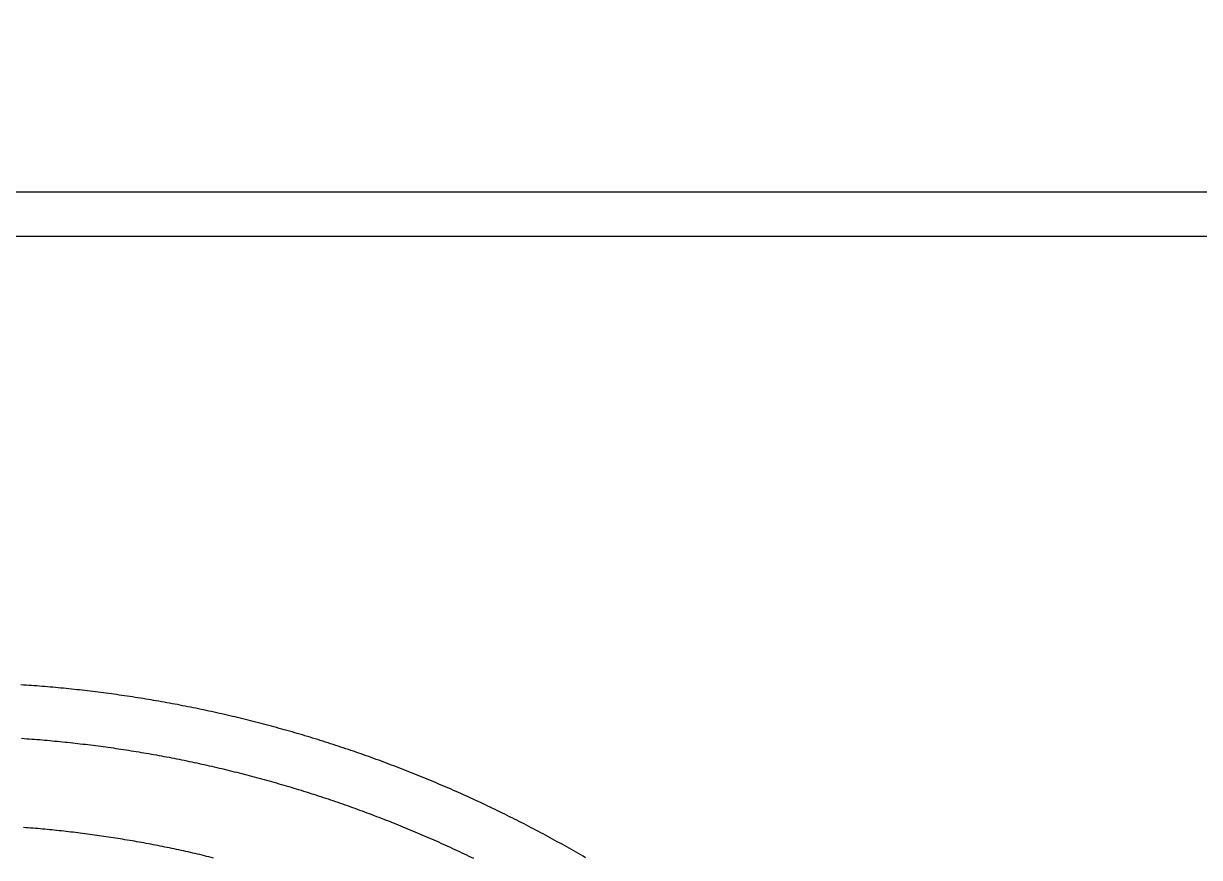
# Model space of a CAD drawing. Header units: inches. Extents: x -43479 to 56521, y -44741 to 59530.
# Drawn here: x 23238 to 25887, y 41643 to 43520 of the extents above; entities that cross this region are included whole.
import ezdxf

# ---------------------------------------------------------------- set-up
doc = ezdxf.new("R2010")
doc.units = ezdxf.units.IN
doc.header["$MEASUREMENT"] = 0

# ---------------------------------------------------------------- blocks, each defined once
blk = doc.blocks.new('kanishk_spiralEditV1')
for points in [[(4253.7, -1042.6), (4248.5, -1045.7), (4243.2, -1048.7), (4238, -1051.8), (4232.7, -1054.8), (4227.5, -1057.8), (4222.2, -1060.8), (4216.9, -1063.8), (4211.6, -1066.8), (4206.3, -1069.8), (4201, -1072.7), (4195.7, -1075.7), (4190.4, -1078.6), (4185.1, -1081.5), (4179.8, -1084.4), (4174.4, -1087.3), (4169.1, -1090.2), (4163.8, -1093.1), (4158.4, -1096), (4153.1, -1098.8), (4147.7, -1101.7), (4142.3, -1104.5), (4137, -1107.3), (4131.6, -1110.1), (4126.2, -1112.9), (4120.8, -1115.7), (4115.4, -1118.5), (4110.1, -1121.3), (4104.6, -1124), (4099.2, -1126.8), (4093.8, -1129.5), (4088.4, -1132.2), (4083, -1134.9), (4077.6, -1137.6), (4072.1, -1140.3), (4066.7, -1143), (4061.2, -1145.6), (4055.8, -1148.3), (4050.3, -1150.9), (4044.9, -1153.6), (4039.4, -1156.2), (4033.9, -1158.8), (4028.4, -1161.4), (4023, -1164), (4017.5, -1166.5), (4012, -1169.1), (4006.5, -1171.6), (4001, -1174.2), (3995.5, -1176.7), (3989.9, -1179.2), (3984.4, -1181.7), (3978.9, -1184.2), (3973.4, -1186.7), (3967.8, -1189.1), (3962.3, -1191.6), (3956.8, -1194), (3951.2, -1196.5), (3945.7, -1198.9), (3940.1, -1201.3), (3934.5, -1203.7), (3929, -1206.1), (3923.4, -1208.4), (3917.8, -1210.8), (3912.2, -1213.1), (3906.6, -1215.5), (3901.1, -1217.8), (3895.5, -1220.1), (3889.9, -1222.4), (3884.3, -1224.7), (3878.6, -1227), (3873, -1229.2), (3867.4, -1231.5), (3861.8, -1233.7), (3856.2, -1236), (3850.5, -1238.2), (3844.9, -1240.4), (3839.2, -1242.6), (3833.6, -1244.8), (3827.9, -1246.9), (3822.3, -1249.1), (3816.6, -1251.2), (3811, -1253.4), (3805.3, -1255.5), (3799.6, -1257.6), (3794, -1259.7), (3788.3, -1261.8), (3782.6, -1263.9), (3776.9, -1265.9), (3771.2, -1268), (3765.5, -1270), (3759.8, -1272), (3754.1, -1274.1), (3748.4, -1276.1), (3742.7, -1278.1), (3737, -1280), (3731.2, -1282), (3725.5, -1284), (3719.8, -1285.9), (3714.1, -1287.8), (3708.3, -1289.7), (3702.6, -1291.7), (3696.8, -1293.5), (3691.1, -1295.4), (3685.3, -1297.3), (3679.6, -1299.2), (3673.8, -1301), (3668.1, -1302.8), (3662.3, -1304.7), (3656.5, -1306.5), (3650.8, -1308.3), (3645, -1310), (3639.2, -1311.8), (3633.4, -1313.6), (3627.6, -1315.3), (3621.8, -1317.1), (3616.1, -1318.8), (3610.3, -1320.5), (3604.5, -1322.2), (3598.7, -1323.9), (3592.8, -1325.6), (3587, -1327.2), (3581.2, -1328.9), (3575.4, -1330.5), (3569.6, -1332.1), (3563.8, -1333.7), (3557.9, -1335.3), (3552.1, -1336.9), (3546.3, -1338.5), (3540.4, -1340.1), (3534.6, -1341.6), (3528.8, -1343.2), (3522.9, -1344.7), (3517.1, -1346.2), (3511.2, -1347.7), (3505.4, -1349.2), (3499.5, -1350.7), (3493.6, -1352.2), (3487.8, -1353.6), (3481.9, -1355), (3476.1, -1356.5), (3470.2, -1357.9), (3464.3, -1359.3), (3458.4, -1360.7), (3452.6, -1362.1), (3446.7, -1363.4), (3440.8, -1364.8), (3434.9, -1366.1), (3429, -1367.5), (3423.1, -1368.8), (3417.2, -1370.1), (3411.3, -1371.4), (3405.4, -1372.7), (3399.5, -1373.9), (3393.6, -1375.2), (3387.7, -1376.4), (3381.8, -1377.7), (3375.9, -1378.9), (3370, -1380.1), (3364.1, -1381.3), (3358.2, -1382.5), (3352.2, -1383.6), (3346.3, -1384.8), (3340.4, -1385.9), (3334.5, -1387.1), (3328.5, -1388.2), (3322.6, -1389.3), (3316.7, -1390.4), (3310.7, -1391.5), (3304.8, -1392.5), (3298.9, -1393.6), (3292.9, -1394.6), (3287, -1395.7), (3281, -1396.7), (3275.1, -1397.7), (3269.1, -1398.7), (3263.2, -1399.7), (3257.2, -1400.6), (3251.3, -1401.6), (3245.3, -1402.5), (3239.4, -1403.5), (3233.4, -1404.4), (3227.4, -1405.3), (3221.5, -1406.2), (3215.5, -1407.1), (3209.5, -1407.9), (3203.6, -1408.8), (3197.6, -1409.6), (3191.6, -1410.5), (3185.7, -1411.3), (3179.7, -1412.1), (3173.7, -1412.9), (3167.7, -1413.7), (3161.8, -1414.4), (3155.8, -1415.2), (3149.8, -1415.9), (3143.8, -1416.7), (3137.8, -1417.4), (3131.8, -1418.1), (3125.9, -1418.8), (3119.9, -1419.5), (3113.9, -1420.1), (3107.9, -1420.8), (3101.9, -1421.4), (3095.9, -1422.1), (3089.9, -1422.7), (3083.9, -1423.3), (3077.9, -1423.9), (3071.9, -1424.5), (3065.9, -1425), (3059.9, -1425.6), (3053.9, -1426.1), (3047.9, -1426.6), (3041.9, -1427.2), (3035.9, -1427.7), (3029.9, -1428.2), (3023.9, -1428.6), (3017.9, -1429.1), (3011.9, -1429.6), (3005.9, -1430), (2999.9, -1430.4), (2993.9, -1430.8), (2987.9, -1431.3), (2981.9, -1431.6)], [(3416, -1041.8), (3410.8, -1043.1), (3405.6, -1044.3), (3400.4, -1045.6), (3395.2, -1046.9), (3390, -1048.1), (3384.7, -1049.4), (3379.5, -1050.6), (3374.3, -1051.8), (3369, -1053), (3363.8, -1054.2), (3358.6, -1055.4), (3353.3, -1056.5), (3348.1, -1057.7), (3342.9, -1058.9), (3337.6, -1060), (3332.4, -1061.1), (3327.1, -1062.2), (3321.9, -1063.3), (3316.6, -1064.4), (3311.4, -1065.5), (3306.1, -1066.6), (3300.8, -1067.6), (3295.6, -1068.7), (3290.3, -1069.7), (3285, -1070.8), (3279.8, -1071.8), (3274.5, -1072.8), (3269.2, -1073.8), (3264, -1074.8), (3258.7, -1075.7), (3253.4, -1076.7), (3248.1, -1077.6), (3242.9, -1078.6), (3237.6, -1079.5), (3232.3, -1080.4), (3227, -1081.3), (3221.7, -1082.2), (3216.4, -1083.1), (3211.1, -1084), (3205.9, -1084.8), (3200.6, -1085.7), (3195.3, -1086.5), (3190, -1087.4), (3184.7, -1088.2), (3179.4, -1089), (3174.1, -1089.8), (3168.8, -1090.6), (3163.5, -1091.3), (3158.2, -1092.1), (3152.9, -1092.8), (3147.5, -1093.6), (3142.2, -1094.3), (3136.9, -1095), (3131.6, -1095.7), (3126.3, -1096.4), (3121, -1097.1), (3115.7, -1097.8), (3110.4, -1098.4), (3105, -1099.1), (3099.7, -1099.7), (3094.4, -1100.3), (3089.1, -1101), (3083.8, -1101.6), (3078.4, -1102.2), (3073.1, -1102.7), (3067.8, -1103.3), (3062.5, -1103.9), (3057.1, -1104.4), (3051.8, -1105), (3046.5, -1105.5), (3041.2, -1106), (3035.8, -1106.5), (3030.5, -1107), (3025.2, -1107.5), (3019.8, -1107.9), (3014.5, -1108.4), (3009.2, -1108.9), (3003.8, -1109.3), (2998.5, -1109.7), (2993.2, -1110.1), (2987.8, -1110.5)], [(2983.6, -1311.3), (2989.4, -1310.9), (2995.1, -1310.5), (3000.9, -1310.1), (3006.6, -1309.6), (3012.4, -1309.2), (3018.1, -1308.7), (3023.9, -1308.3), (3029.6, -1307.8), (3035.4, -1307.3), (3041.1, -1306.8), (3046.9, -1306.3), (3052.6, -1305.8), (3058.4, -1305.2), (3064.1, -1304.7), (3069.9, -1304.1), (3075.6, -1303.5), (3081.4, -1302.9), (3087.1, -1302.3), (3092.9, -1301.7), (3098.6, -1301.1), (3104.3, -1300.5), (3110.1, -1299.8), (3115.8, -1299.2), (3121.5, -1298.5), (3127.3, -1297.8), (3133, -1297.1), (3138.7, -1296.4), (3144.5, -1295.7), (3150.2, -1295), (3155.9, -1294.2), (3161.7, -1293.5), (3167.4, -1292.7), (3173.1, -1291.9), (3178.8, -1291.1), (3184.6, -1290.3), (3190.3, -1289.5), (3196, -1288.7), (3201.7, -1287.8), (3207.4, -1287), (3213.1, -1286.1), (3218.8, -1285.2), (3224.6, -1284.3), (3230.3, -1283.4), (3236, -1282.5), (3241.7, -1281.6), (3247.4, -1280.7), (3253.1, -1279.7), (3258.8, -1278.8), (3264.5, -1277.8), (3270.2, -1276.8), (3275.9, -1275.8), (3281.6, -1274.8), (3287.3, -1273.8), (3292.9, -1272.7), (3298.6, -1271.7), (3304.3, -1270.6), (3310, -1269.6), (3315.7, -1268.5), (3321.4, -1267.4), (3327, -1266.3), (3332.7, -1265.2), (3338.4, -1264.1), (3344.1, -1262.9), (3349.7, -1261.8), (3355.4, -1260.6), (3361.1, -1259.4), (3366.7, -1258.2), (3372.4, -1257), (3378, -1255.8), (3383.7, -1254.6), (3389.3, -1253.4), (3395, -1252.1), (3400.6, -1250.9), (3406.3, -1249.6), (3411.9, -1248.3), (3417.6, -1247), (3423.2, -1245.7), (3428.8, -1244.4), (3434.5, -1243.1), (3440.1, -1241.7), (3445.7, -1240.4), (3451.3, -1239), (3457, -1237.6), (3462.6, -1236.2), (3468.2, -1234.8), (3473.8, -1233.4), (3479.4, -1232), (3485, -1230.6), (3490.6, -1229.1), (3496.2, -1227.7), (3501.8, -1226.2), (3507.4, -1224.7), (3513, -1223.2), (3518.6, -1221.7), (3524.2, -1220.2), (3529.8, -1218.7), (3535.4, -1217.1), (3541, -1215.6), (3546.5, -1214), (3552.1, -1212.4), (3557.7, -1210.8), (3563.2, -1209.2), (3568.8, -1207.6), (3574.4, -1206), (3579.9, -1204.4), (3585.5, -1202.7), (3591, -1201), (3596.6, -1199.4), (3602.1, -1197.7), (3607.7, -1196), (3613.2, -1194.3), (3618.7, -1192.6), (3624.3, -1190.8), (3629.8, -1189.1), (3635.3, -1187.3), (3640.8, -1185.6), (3646.4, -1183.8), (3651.9, -1182), (3657.4, -1180.2), (3662.9, -1178.4), (3668.4, -1176.6), (3673.9, -1174.8), (3679.4, -1172.9), (3684.9, -1171), (3690.4, -1169.2), (3695.8, -1167.3), (3701.3, -1165.4), (3706.8, -1163.5), (3712.3, -1161.6), (3717.7, -1159.7), (3723.2, -1157.7), (3728.7, -1155.8), (3734.1, -1153.8), (3739.6, -1151.8), (3745, -1149.9), (3750.5, -1147.9), (3755.9, -1145.9), (3761.4, -1143.8), (3766.8, -1141.8), (3772.2, -1139.8), (3777.6, -1137.7), (3783.1, -1135.6), (3788.5, -1133.6), (3793.9, -1131.5), (3799.3, -1129.4), (3804.7, -1127.3), (3810.1, -1125.2), (3815.5, -1123), (3820.9, -1120.9), (3826.3, -1118.7), (3831.7, -1116.6), (3837.1, -1114.4), (3842.4, -1112.2), (3847.8, -1110), (3853.2, -1107.8), (3858.5, -1105.5), (3863.9, -1103.3), (3869.2, -1101.1), (3874.6, -1098.8), (3879.9, -1096.5), (3885.3, -1094.3), (3890.6, -1092), (3895.9, -1089.7), (3901.3, -1087.3), (3906.6, -1085), (3911.9, -1082.7), (3917.2, -1080.3), (3922.5, -1078), (3927.8, -1075.6), (3933.1, -1073.2), (3938.4, -1070.8), (3943.7, -1068.4), (3949, -1066), (3954.2, -1063.6), (3959.5, -1061.2), (3964.8, -1058.7), (3970.1, -1056.2), (3975.3, -1053.8), (3980.6, -1051.3), (3985.8, -1048.8), (3991.1, -1046.3), (3996.3, -1043.8), (4001.5, -1041.3)]]:
    blk.add_lwpolyline(points)

msp = doc.modelspace()

# ---------------------------------------------------------------- linework, layer by layer
for p, q in [((-15639.7, 43141.4), (35562.1, 43141.4)), ((-15639.7, 43041.4), (35562.1, 43041.4))]:
    msp.add_line(p, q)
msp.add_circle((6520.5, 9529.6), 50000)

# ---------------------------------------------------------------- block references
at = {"xscale": -1, "rotation": 180}
msp.add_blockref('kanishk_spiralEditV1', (20250, 40600), dxfattribs=at)

doc.saveas('drawing.dxf')
